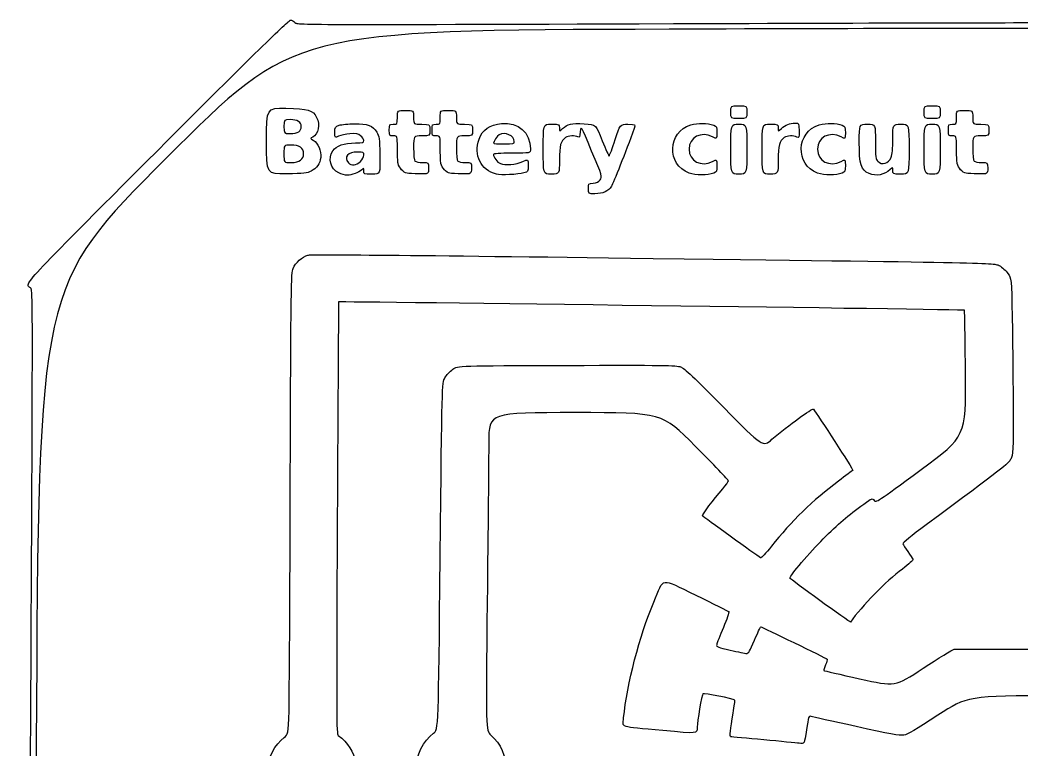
# Model space of a CAD drawing. Extents: x 9.7 to 52.6, y 5.3 to 46.
# Drawn here: x 9.71 to 37.19, y 25.96 to 45.97 of the extents above; entities that cross this region are included whole.
import ezdxf

# ---------------------------------------------------------------- set-up
doc = ezdxf.new("R2010")
doc.units = 0
doc.layers.add('Layer_1', color=7, linetype='CONTINUOUS')

msp = doc.modelspace()

# ---------------------------------------------------------------- linework, layer by layer
at = {"layer": 'Layer_1', "color": 7}
for points in [[(29.202133, 43.442835)], [(34.504383, 43.442835)], [(17.352322, 42.904882)], [(16.470386, 42.649177)], [(23.264883, 42.634613)], [(29.202133, 42.426832)], [(30.059386, 42.426832)], [(34.504383, 42.426832)], [(17.402726, 42.127485)], [(19.044575, 42.090975)], [(18.449493, 41.777865)], [(20.322511, 41.766307)], [(21.49726, 41.766307)], [(22.772758, 41.739983)], [(32.996263, 41.75703)], [(35.657761, 41.766307)], [(25.29688, 41.345468)]]:
    msp.add_lwpolyline(points, close=True, dxfattribs=at)
for points in [[(28.059136, 41.772322), (28.059133, 41.772593)], [(31.583386, 41.772322), (31.583383, 41.772593)]]:
    msp.add_lwpolyline(points, dxfattribs=at)
for points in [[(13.493768, 42.402952), (16.059594, 44.968852), (17.07717, 45.966945), (17.127344, 45.966945)], [(17.127344, 45.966945), (17.165676, 45.966945), (17.217928, 45.937095), (17.243468, 45.900645)], [(17.243468, 45.900645), (17.2899, 45.834345), (17.2899, 45.834345), (27.632008, 45.86967)], [(27.632008, 45.86967), (33.320165, 45.889095), (37.97896, 45.900195), (37.984886, 45.89427)], [(27.514017, 45.71511), (17.216508, 45.680085), (17.216508, 45.680085), (13.716246, 42.180203)], [(37.828769, 45.732885), (37.819289, 45.742335), (33.177646, 45.734385), (27.514017, 45.71511)], [(16.470383, 42.649147), (16.470383, 43.56036), (16.470383, 43.56036), (17.002195, 43.549222)], [(17.002195, 43.549222), (17.609654, 43.536472), (17.742043, 43.496947), (17.843521, 43.297777)], [(20.058132, 43.29996), (20.058132, 43.49046), (20.058132, 43.49046), (20.280382, 43.49046)], [(20.280382, 43.49046), (20.502631, 43.49046), (20.502631, 43.49046), (20.502631, 43.29996)], [(21.232882, 43.29996), (21.232882, 43.49046), (21.232882, 43.49046), (21.455131, 43.49046)], [(21.455131, 43.49046), (21.677382, 43.49046), (21.677382, 43.49046), (21.677382, 43.29996)], [(29.202133, 43.442835), (29.202133, 43.617457), (29.202133, 43.617457), (29.424383, 43.617457)], [(29.424383, 43.268212), (29.202133, 43.268212), (29.202133, 43.268212), (29.202133, 43.442835)], [(29.424383, 43.617457), (29.646633, 43.617457), (29.646633, 43.617457), (29.646633, 43.442835)], [(29.646633, 43.442835), (29.646633, 43.268212), (29.646633, 43.268212), (29.424383, 43.268212)], [(34.504383, 43.442835), (34.504383, 43.617457), (34.504383, 43.617457), (34.726633, 43.617457)], [(34.726633, 43.268212), (34.504383, 43.268212), (34.504383, 43.268212), (34.504383, 43.442835)], [(34.726633, 43.617457), (34.948883, 43.617457), (34.948883, 43.617457), (34.948883, 43.442835)], [(34.948883, 43.442835), (34.948883, 43.268212), (34.948883, 43.268212), (34.726633, 43.268212)], [(35.393382, 43.29996), (35.393382, 43.49046), (35.393382, 43.49046), (35.615632, 43.49046)], [(35.615632, 43.49046), (35.837881, 43.49046), (35.837881, 43.49046), (35.837881, 43.29996)], [(17.114197, 43.236457), (16.946636, 43.236457), (16.946636, 43.236457), (16.946636, 43.045957)], [(17.422886, 43.045957), (17.422886, 43.17351), (17.320877, 43.236457), (17.114197, 43.236457)], [(17.843521, 43.297777), (17.943565, 43.101442), (17.891289, 42.840975), (17.735063, 42.757365)], [(19.947007, 43.10946), (20.058132, 43.10946), (20.058132, 43.10946), (20.058132, 43.29996)], [(20.502631, 43.29996), (20.502631, 43.10946), (20.502631, 43.10946), (20.724882, 43.10946)], [(21.121756, 43.10946), (21.232882, 43.10946), (21.232882, 43.10946), (21.232882, 43.29996)], [(21.677382, 43.29996), (21.677382, 43.10946), (21.677382, 43.10946), (21.899632, 43.10946)], [(22.913335, 43.132365), (23.375071, 43.17384), (23.708542, 42.88152), (23.709206, 42.434753)], [(28.104478, 43.094272), (28.302226, 43.151723), (28.567193, 43.146397), (28.733824, 43.081523)], [(31.628728, 43.094272), (31.826476, 43.151723), (32.091443, 43.146397), (32.258074, 43.081523)], [(35.282257, 43.10946), (35.393382, 43.10946), (35.393382, 43.10946), (35.393382, 43.29996)], [(35.837881, 43.29996), (35.837881, 43.10946), (35.837881, 43.10946), (36.060132, 43.10946)], [(16.946636, 43.045957), (16.946636, 42.855457), (16.946636, 42.855457), (17.114197, 42.855457)], [(17.114197, 42.855457), (17.214466, 42.855457), (17.310096, 42.875332), (17.352322, 42.904882)], [(17.352319, 42.904882), (17.397529, 42.936532), (17.422886, 42.987247), (17.422886, 43.045957)], [(18.343633, 42.883875), (18.343633, 43.036943), (18.346708, 43.042028), (18.462696, 43.082078)], [(18.446568, 42.78), (18.343633, 42.72675), (18.343633, 42.72675), (18.343633, 42.883875)], [(18.462696, 43.082078), (18.528178, 43.104653), (18.71749, 43.123627), (18.883383, 43.124228)], [(18.883383, 43.124228), (19.239473, 43.125728), (19.382594, 43.070978), (19.49407, 42.891705)], [(19.49407, 42.891705), (19.55968, 42.786203), (19.566948, 42.730628), (19.576678, 42.260085)], [(19.835881, 42.950707), (19.835881, 43.10946), (19.835881, 43.10946), (19.947007, 43.10946)], [(19.947007, 42.791962), (19.835881, 42.791962), (19.835881, 42.791962), (19.835881, 42.950707)], [(20.724882, 43.10946), (20.947132, 43.10946), (20.947132, 43.10946), (20.947132, 42.950707)], [(20.947132, 42.950707), (20.947132, 42.791962), (20.947132, 42.791962), (20.724882, 42.791962)], [(21.010632, 42.950707), (21.010632, 43.10946), (21.010632, 43.10946), (21.121756, 43.10946)], [(21.121756, 42.791962), (21.010632, 42.791962), (21.010632, 42.791962), (21.010632, 42.950707)], [(21.899632, 43.10946), (22.121882, 43.10946), (22.121882, 43.10946), (22.121882, 42.950707)], [(22.121882, 42.950707), (22.121882, 42.791962), (22.121882, 42.791962), (21.899632, 42.791962)], [(22.297582, 42.699727), (22.38699, 42.953138), (22.602335, 43.104443), (22.913335, 43.132365)], [(23.264883, 42.634627), (23.264883, 42.796185), (23.013721, 42.91017), (22.850374, 42.82275)], [(24.05863, 42.426817), (24.05863, 43.109445), (24.05863, 43.109445), (24.28088, 43.109445)], [(24.28088, 43.109445), (24.50313, 43.109445), (24.50313, 43.109445), (24.50313, 43.008255)], [(24.50313, 43.008255), (24.50313, 42.907065), (24.50313, 42.907065), (24.590443, 42.99033)], [(24.590443, 42.99033), (24.728068, 43.121625), (24.822337, 43.1424), (25.180903, 43.120462)], [(25.074633, 42.905655), (25.061395, 42.759435), (25.050835, 42.735315), (25.01113, 42.76062)], [(25.38632, 42.375405), (25.090508, 43.081043), (25.090508, 43.081043), (25.074633, 42.905655)], [(25.180903, 43.120462), (25.507236, 43.100512), (25.507236, 43.100512), (25.676788, 42.658957)], [(26.552434, 42.990353), (26.315006, 42.338678), (25.982592, 41.492842), (25.931289, 41.409832)], [(26.030488, 42.688725), (26.168178, 43.109415), (26.168178, 43.109415), (26.381995, 43.109415)], [(26.381995, 43.109415), (26.595814, 43.109415), (26.595814, 43.109415), (26.552434, 42.990353)], [(28.059133, 41.772593), (27.437752, 41.993092), (27.469195, 42.909607), (28.104478, 43.094272)], [(28.703298, 42.763635), (28.386089, 42.925357), (28.059136, 42.75441), (28.059136, 42.426832)], [(28.821136, 42.875542), (28.821136, 42.703553), (28.821136, 42.703553), (28.703298, 42.763635)], [(28.733824, 43.081523), (28.814144, 43.050248), (28.821136, 43.033747), (28.821136, 42.875542)], [(29.202133, 42.426832), (29.202133, 43.10946), (29.202133, 43.10946), (29.424383, 43.10946)], [(29.424383, 43.10946), (29.646633, 43.10946), (29.646633, 43.10946), (29.646633, 42.426832)], [(30.059383, 42.426832), (30.059383, 43.10946), (30.059383, 43.10946), (30.281633, 43.10946)], [(30.281633, 43.10946), (30.503883, 43.10946), (30.503883, 43.10946), (30.503883, 43.00827)], [(30.503883, 43.00827), (30.503883, 42.90708), (30.503883, 42.90708), (30.591196, 42.990345)], [(30.591196, 42.990345), (30.697186, 43.09146), (30.820845, 43.141177), (30.966325, 43.141177)], [(31.583383, 41.772593), (30.962002, 41.993092), (30.993445, 42.909607), (31.628728, 43.094272)], [(30.966325, 43.141177), (31.075383, 43.141177), (31.075383, 43.141177), (31.075383, 42.93369)], [(31.075383, 42.93369), (31.075383, 42.738382), (31.071783, 42.72813), (31.013973, 42.75906)], [(32.227548, 42.763635), (31.910339, 42.925357), (31.583386, 42.75441), (31.583386, 42.426832)], [(32.345386, 42.875542), (32.345386, 42.703553), (32.345386, 42.703553), (32.227548, 42.763635)], [(32.258074, 43.081523), (32.338394, 43.050248), (32.345386, 43.033747), (32.345386, 42.875542)], [(32.726383, 42.622072), (32.726383, 43.10946), (32.726383, 43.10946), (32.948633, 43.10946)], [(32.948633, 43.10946), (33.170883, 43.10946), (33.170883, 43.10946), (33.170883, 42.63321)], [(33.647138, 42.711562), (33.647138, 43.10946), (33.647138, 43.10946), (33.869389, 43.10946)], [(33.869389, 43.10946), (34.091638, 43.10946), (34.091638, 43.10946), (34.091638, 42.426832)], [(34.504383, 42.426832), (34.504383, 43.10946), (34.504383, 43.10946), (34.726633, 43.10946)], [(34.726633, 43.10946), (34.948883, 43.10946), (34.948883, 43.10946), (34.948883, 42.426832)], [(35.171132, 42.950707), (35.171132, 43.10946), (35.171132, 43.10946), (35.282257, 43.10946)], [(35.282257, 42.791962), (35.171132, 42.791962), (35.171132, 42.791962), (35.171132, 42.950707)], [(36.060132, 43.10946), (36.282382, 43.10946), (36.282382, 43.10946), (36.282382, 42.950707)], [(36.282382, 42.950707), (36.282382, 42.791962), (36.282382, 42.791962), (36.060132, 42.791962)], [(17.018074, 41.749245), (16.470386, 41.737995), (16.470386, 41.737995), (16.470386, 42.649177)], [(17.735063, 42.757365), (17.667083, 42.72099), (17.667128, 42.720765), (17.752268, 42.669112)], [(17.752268, 42.669112), (17.880993, 42.591037), (17.97394, 42.374482), (17.954137, 42.198787)], [(18.288805, 42.382432), (18.382292, 42.522172), (18.598282, 42.598185), (18.907195, 42.600045)], [(18.75613, 42.847725), (18.642484, 42.839775), (18.503182, 42.809325), (18.446568, 42.78)], [(19.05007, 42.792975), (18.975067, 42.85245), (18.933629, 42.8601), (18.75613, 42.847725)], [(18.907195, 42.600045), (19.112846, 42.601545), (19.137383, 42.60792), (19.137383, 42.662595)], [(19.137383, 42.662595), (19.137383, 42.69627), (19.098091, 42.754928), (19.05007, 42.792975)], [(20.058132, 42.462555), (20.058132, 42.791962), (20.058132, 42.791962), (19.947007, 42.791962)], [(20.724882, 42.791962), (20.502631, 42.791962), (20.502631, 42.791962), (20.502631, 42.464932)], [(21.232882, 42.462555), (21.232882, 42.791962), (21.232882, 42.791962), (21.121756, 42.791962)], [(21.899632, 42.791962), (21.677382, 42.791962), (21.677382, 42.791962), (21.677382, 42.464932)], [(22.772758, 41.740005), (22.344964, 41.85369), (22.143, 42.2616), (22.297582, 42.699727)], [(22.850374, 42.82275), (22.797499, 42.794475), (22.693383, 42.63819), (22.693383, 42.587137)], [(22.979133, 42.569662), (23.245833, 42.569662), (23.264883, 42.574162), (23.264883, 42.634613)], [(24.668763, 42.742395), (24.533212, 42.647445), (24.50313, 42.535642), (24.50313, 42.126772)], [(25.01113, 42.76062), (24.937495, 42.80757), (24.747327, 42.797445), (24.668763, 42.742395)], [(25.676788, 42.658957), (25.77004, 42.416115), (25.856792, 42.22881), (25.869569, 42.24273)], [(25.869569, 42.24273), (25.882342, 42.25668), (25.954759, 42.45735), (26.030488, 42.688725)], [(30.669518, 42.74241), (30.533967, 42.64746), (30.503885, 42.535657), (30.503885, 42.126787)], [(31.013973, 42.75906), (30.923568, 42.807435), (30.750444, 42.799035), (30.669518, 42.74241)], [(32.996258, 41.756992), (32.771414, 41.85624), (32.726383, 42.000585), (32.726383, 42.622072)], [(33.170883, 42.63321), (33.170883, 42.19929), (33.176508, 42.151312), (33.234385, 42.093457)], [(33.602198, 42.206122), (33.632836, 42.279472), (33.647138, 42.440287), (33.647138, 42.711562)], [(35.393382, 42.462555), (35.393382, 42.791962), (35.393382, 42.791962), (35.282257, 42.791962)], [(36.060132, 42.791962), (35.837881, 42.791962), (35.837881, 42.791962), (35.837881, 42.464932)], [(9.995162, 38.622322), (9.823883, 38.742292), (9.708091, 38.617072), (13.493768, 42.402952)], [(17.132852, 42.53796), (16.946633, 42.53796), (16.946633, 42.53796), (16.946633, 42.299835)], [(17.486383, 42.299835), (17.486383, 42.45936), (17.36969, 42.53796), (17.132852, 42.53796)], [(18.449491, 41.777963), (18.222516, 41.890312), (18.147748, 42.171578), (18.288805, 42.382432)], [(18.969823, 42.347438), (18.702483, 42.347438), (18.578112, 42.206048), (18.713679, 42.05625)], [(19.137383, 42.26562), (19.137383, 42.343208), (19.128721, 42.347438), (18.969823, 42.347438)], [(20.077887, 42.03438), (20.06702, 42.08868), (20.058132, 42.281377), (20.058132, 42.462555)], [(20.502631, 42.464932), (20.502631, 42.252915), (20.516034, 42.124507), (20.540731, 42.09981)], [(21.252637, 42.03438), (21.241769, 42.08868), (21.232882, 42.281377), (21.232882, 42.462555)], [(21.677382, 42.464932), (21.677382, 42.252915), (21.690784, 42.124507), (21.715482, 42.09981)], [(22.693383, 42.587137), (22.693383, 42.577538), (22.82197, 42.569662), (22.979133, 42.569662)], [(23.709206, 42.434753), (23.709383, 42.31569), (23.709383, 42.31569), (23.201383, 42.31569)], [(24.28088, 41.744197), (24.05863, 41.744197), (24.05863, 41.744197), (24.05863, 42.426817)], [(25.621271, 41.58792), (25.682134, 41.669775), (25.682134, 41.669775), (25.38632, 42.375405)], [(28.059136, 42.426832), (28.059136, 42.099262), (28.386089, 41.928315), (28.703298, 42.090037)], [(29.424383, 41.744212), (29.202133, 41.744212), (29.202133, 41.744212), (29.202133, 42.426832)], [(29.646633, 42.426832), (29.646633, 41.744212), (29.646633, 41.744212), (29.424383, 41.744212)], [(30.281635, 41.744212), (30.059386, 41.744212), (30.059386, 41.744212), (30.059386, 42.426832)], [(31.583386, 42.426832), (31.583386, 42.099262), (31.910339, 41.928315), (32.227548, 42.090037)], [(34.091638, 42.426832), (34.091638, 41.744212), (34.091638, 41.744212), (33.869389, 41.744212)], [(34.726633, 41.744212), (34.504383, 41.744212), (34.504383, 41.744212), (34.504383, 42.426832)], [(34.948883, 42.426832), (34.948883, 41.744212), (34.948883, 41.744212), (34.726633, 41.744212)], [(35.413137, 42.03438), (35.402269, 42.08868), (35.393382, 42.281377), (35.393382, 42.462555)], [(35.837881, 42.464932), (35.837881, 42.252915), (35.851284, 42.124507), (35.875981, 42.09981)], [(13.716246, 42.180203), (10.215985, 38.68029), (10.215985, 38.68029), (10.152502, 26.123168)], [(16.946633, 42.299835), (16.946633, 42.06171), (16.946633, 42.06171), (17.132852, 42.06171)], [(17.132852, 42.06171), (17.273167, 42.06171), (17.339691, 42.07791), (17.402726, 42.127485)], [(17.402726, 42.127515), (17.463401, 42.175215), (17.486383, 42.222577), (17.486383, 42.299835)], [(17.954137, 42.198787), (17.934067, 42.020707), (17.853751, 41.906377), (17.690713, 41.823795)], [(18.713679, 42.05625), (18.793599, 41.967938), (18.936528, 41.982975), (19.044575, 42.090975)], [(19.044575, 42.090998), (19.09913, 42.145522), (19.137383, 42.217523), (19.137383, 42.26562)], [(19.576678, 42.260085), (19.587343, 41.744153), (19.587343, 41.744153), (19.362365, 41.744153)], [(20.540731, 42.09981), (20.561686, 42.078885), (20.654555, 42.06171), (20.747107, 42.06171)], [(20.747107, 42.06171), (20.915382, 42.06171), (20.915382, 42.06171), (20.915382, 41.902957)], [(21.715482, 42.09981), (21.736437, 42.078885), (21.829306, 42.06171), (21.921856, 42.06171)], [(21.921856, 42.06171), (22.090132, 42.06171), (22.090132, 42.06171), (22.090132, 41.902957)], [(23.201383, 42.31569), (22.867861, 42.31569), (22.693383, 42.304215), (22.693383, 42.28239)], [(22.693383, 42.28239), (22.693383, 42.20073), (22.794025, 42.067185), (22.883491, 42.030128)], [(22.883491, 42.030128), (23.012837, 41.976578), (23.309487, 42.004553), (23.498671, 42.088253)], [(23.498671, 42.088253), (23.645883, 42.153353), (23.645883, 42.153353), (23.645883, 41.98203)], [(24.50313, 42.126772), (24.50313, 41.744197), (24.50313, 41.744197), (24.28088, 41.744197)], [(28.703298, 42.090037), (28.821136, 42.150112), (28.821136, 42.150112), (28.821136, 41.97813)], [(30.503885, 42.126787), (30.503885, 41.744212), (30.503885, 41.744212), (30.281635, 41.744212)], [(32.227548, 42.090037), (32.345386, 42.150112), (32.345386, 42.150112), (32.345386, 41.97813)], [(33.234385, 42.093457), (33.352599, 41.97525), (33.528207, 42.029032), (33.602198, 42.206122)], [(35.875981, 42.09981), (35.896936, 42.078885), (35.989805, 42.06171), (36.082357, 42.06171)], [(36.082357, 42.06171), (36.250632, 42.06171), (36.250632, 42.06171), (36.250632, 41.902957)], [(17.690713, 41.823795), (17.58354, 41.769495), (17.487835, 41.75892), (17.018074, 41.749245)], [(18.685968, 41.71239), (18.628653, 41.712398), (18.52224, 41.741865), (18.449493, 41.777865)], [(19.080661, 41.86137), (18.99613, 41.78487), (18.804029, 41.71236), (18.685968, 41.71239)], [(19.137383, 41.828445), (19.137383, 41.907375), (19.133783, 41.909475), (19.080661, 41.86137)], [(19.362365, 41.744153), (19.140049, 41.744153), (19.137383, 41.744903), (19.137383, 41.828445)], [(20.322512, 41.7663), (20.223103, 41.78565), (20.100831, 41.91966), (20.077887, 42.03438)], [(20.915382, 41.902957), (20.915382, 41.744212), (20.915382, 41.744212), (20.653444, 41.748532)], [(21.497262, 41.7663), (21.397852, 41.78565), (21.275582, 41.91966), (21.252637, 42.03438)], [(22.090132, 41.902957), (22.090132, 41.744212), (22.090132, 41.744212), (21.828194, 41.748532)], [(23.52682, 41.776283), (23.369781, 41.730908), (22.893244, 41.707958), (22.772758, 41.739983)], [(23.645883, 41.98203), (23.645883, 41.811307), (23.645448, 41.81055), (23.52682, 41.776283)], [(28.733824, 41.771572), (28.566551, 41.705347), (28.247308, 41.705872), (28.059136, 41.772322)], [(28.821136, 41.97813), (28.821136, 41.820052), (28.814086, 41.803342), (28.733824, 41.771572)], [(32.258074, 41.771572), (32.090801, 41.705347), (31.771558, 41.705872), (31.583386, 41.772322)], [(32.345386, 41.97813), (32.345386, 41.820052), (32.338336, 41.803342), (32.258074, 41.771572)], [(33.575701, 41.86875), (33.420397, 41.719897), (33.183746, 41.674267), (32.996263, 41.75703)], [(33.647138, 41.8407), (33.647138, 41.93718), (33.647138, 41.93718), (33.575701, 41.86875)], [(33.869389, 41.744212), (33.647138, 41.744212), (33.647138, 41.744212), (33.647138, 41.8407)], [(35.657762, 41.7663), (35.558353, 41.78565), (35.436081, 41.91966), (35.413137, 42.03438)], [(36.250632, 41.902957), (36.250632, 41.744212), (36.250632, 41.744212), (35.988695, 41.748532)], [(20.653444, 41.748532), (20.509378, 41.750782), (20.360458, 41.758882), (20.322511, 41.766307)], [(21.828194, 41.748532), (21.684129, 41.750782), (21.535208, 41.758882), (21.49726, 41.766307)], [(25.428646, 41.4963), (25.526544, 41.5038), (25.576053, 41.527125), (25.621271, 41.58792)], [(35.988695, 41.748532), (35.844628, 41.750782), (35.695709, 41.758882), (35.657761, 41.766307)], [(25.474644, 41.204415), (25.29688, 41.204415), (25.29688, 41.204415), (25.29688, 41.345468)], [(25.296883, 41.34549), (25.296883, 41.486535), (25.296883, 41.486535), (25.428646, 41.4963)], [(25.931289, 41.409832), (25.847149, 41.273692), (25.693147, 41.204415), (25.474644, 41.204415)], [(17.196742, 39.155145), (17.267324, 39.314707), (17.447253, 39.476137), (17.60492, 39.521363)], [(17.60492, 39.521363), (17.692224, 39.546413), (20.249213, 39.522863), (27.076337, 39.4335)], [(27.076337, 39.4335), (36.428163, 39.311332), (36.428163, 39.311332), (36.568176, 39.23394)], [(17.121862, 33.344895), (17.138939, 38.711708), (17.143087, 39.033855), (17.196742, 39.155145)], [(36.568176, 39.23394), (36.645183, 39.191415), (36.751686, 39.094628), (36.804849, 39.018945)], [(36.804849, 39.018945), (36.901509, 38.881335), (36.901509, 38.881335), (36.921844, 37.82832)], [(10.012201, 28.643085), (10.060441, 38.576602), (10.060441, 38.576602), (9.995162, 38.622322)], [(18.446306, 38.237677), (18.441656, 38.233177), (18.425201, 35.566282), (18.409744, 32.31126)], [(35.61304, 38.010607), (35.598745, 38.024632), (18.460388, 38.251342), (18.446306, 38.237677)], [(35.640527, 36.275182), (35.632712, 37.222492), (35.620345, 38.003437), (35.61304, 38.010607)], [(36.921844, 37.82832), (36.933026, 37.249155), (36.943744, 36.163935), (36.945656, 35.416718)], [(21.360487, 36.154755), (21.403814, 36.23256), (21.501204, 36.33972), (21.576917, 36.39288)], [(21.576917, 36.39288), (21.714577, 36.48954), (21.714577, 36.48954), (24.704292, 36.498412)], [(24.704292, 36.498412), (27.370985, 36.506362), (27.708351, 36.502162), (27.826765, 36.456937)], [(27.826765, 36.456937), (27.930712, 36.417487), (28.189844, 36.17343), (29.02085, 35.332237)], [(21.233487, 31.260997), (21.281719, 36.01329), (21.281719, 36.01329), (21.360487, 36.154755)], [(34.420745, 33.64095), (35.65473, 34.5528), (35.65473, 34.5528), (35.640527, 36.275182)], [(24.9418, 35.203665), (22.566382, 35.203665), (22.566382, 35.203665), (22.563919, 34.386105)], [(28.227925, 34.286587), (27.317219, 35.203665), (27.317219, 35.203665), (24.9418, 35.203665)], [(29.02085, 35.332237), (30.082179, 34.257892), (30.082179, 34.257892), (30.332718, 34.471995)], [(30.332718, 34.471995), (30.789777, 34.86258), (31.43655, 35.33226), (31.467847, 35.29632)], [(31.467847, 35.29632), (31.579808, 35.167732), (32.56547, 33.634162), (32.546545, 33.618)], [(36.945656, 35.416718), (36.949031, 34.105777), (36.946856, 34.053667), (36.883999, 33.930465)], [(22.563919, 34.386105), (22.562569, 33.936442), (22.543594, 31.975485), (22.521761, 30.028417)], [(29.138632, 33.331582), (29.138632, 33.352432), (28.728814, 33.782197), (28.227925, 34.286587)], [(36.883999, 33.930465), (36.817346, 33.799815), (36.68466, 33.696907), (34.559986, 32.127952)], [(32.546545, 33.618), (32.53195, 33.60555), (32.354864, 33.472657), (32.153021, 33.322717)], [(33.134995, 32.796945), (33.18619, 32.72982), (33.20032, 32.73912), (34.420745, 33.64095)], [(17.085344, 27.02367), (17.095484, 27.37533), (17.111924, 30.219878), (17.121862, 33.344895)], [(28.982372, 33.113595), (29.068315, 33.212625), (29.138632, 33.310718), (29.138632, 33.331582)], [(32.153021, 33.322717), (31.467841, 32.81373), (30.845444, 32.209372), (30.321802, 31.544565)], [(28.42686, 32.373705), (28.411447, 32.39868), (28.729267, 32.82195), (28.982372, 33.113595)], [(32.849245, 32.69541), (33.083228, 32.86479), (33.083228, 32.86479), (33.134995, 32.796945)], [(31.739495, 31.744507), (32.143259, 32.147205), (32.422568, 32.386538), (32.849245, 32.69541)], [(18.409744, 32.31126), (18.383689, 26.826322), (18.385466, 26.390115), (18.434066, 26.352953)], [(30.01652, 31.225537), (29.919331, 31.284637), (28.43928, 32.353605), (28.42686, 32.373705)], [(34.559986, 32.127952), (34.150631, 31.825665), (33.9093, 31.627635), (33.922577, 31.604895)], [(30.821386, 30.667057), (30.821386, 30.730433), (31.379963, 31.385925), (31.739495, 31.744507)], [(33.922577, 31.604895), (33.93433, 31.584795), (33.996115, 31.489717), (34.059886, 31.393672)], [(30.321802, 31.544565), (30.156221, 31.334347), (30.039015, 31.211865), (30.01652, 31.225537)], [(34.059886, 31.393672), (34.123651, 31.297627), (34.1853, 31.202812), (34.196879, 31.18296)], [(21.050665, 26.411235), (21.185257, 26.508705), (21.185257, 26.508705), (21.233487, 31.260997)], [(34.196879, 31.18296), (34.209501, 31.16136), (34.094142, 31.054327), (33.90872, 30.915698)], [(33.90872, 30.915698), (33.457169, 30.5781), (32.796808, 29.903783), (32.485844, 29.46276)], [(27.088174, 30.003952), (27.388018, 30.710497), (27.241651, 30.68577), (28.242219, 30.198952)], [(32.485844, 29.46276), (32.473626, 29.445435), (30.821386, 30.640897), (30.821386, 30.667057)], [(22.521761, 30.028417), (22.482064, 26.48829), (22.482064, 26.48829), (22.615655, 26.370022)], [(26.264049, 26.831842), (26.355696, 27.763162), (26.700574, 29.090625), (27.088174, 30.003952)], [(28.242219, 30.198952), (28.726518, 29.963325), (29.133715, 29.75976), (29.147101, 29.74659)], [(29.147101, 29.74659), (29.160489, 29.73339), (29.093754, 29.53785), (28.998799, 29.312002)], [(28.998799, 29.312002), (28.903846, 29.086155), (28.821456, 28.87356), (28.81571, 28.839577)], [(29.853696, 28.964865), (29.938197, 29.165685), (30.015474, 29.329867), (30.025423, 29.329717)], [(30.025423, 29.329717), (30.052843, 29.329312), (31.818208, 28.472392), (31.843774, 28.44708)], [(29.63366, 28.60122), (29.688665, 28.59972), (29.726413, 28.662345), (29.853696, 28.964865)], [(9.943224, 15.705607), (9.954631, 17.35779), (9.985674, 23.17965), (10.012201, 28.643085)], [(28.81571, 28.839577), (28.806485, 28.784977), (28.8497, 28.767577), (29.186263, 28.690245)], [(29.186263, 28.690245), (29.395813, 28.642095), (29.597142, 28.60203), (29.63366, 28.60122)], [(34.476762, 28.192935), (34.899461, 28.469872), (35.282196, 28.705747), (35.327282, 28.717102)], [(35.327282, 28.717102), (35.372372, 28.728427), (38.345339, 28.716487), (41.933883, 28.690477)], [(31.843774, 28.44708), (31.856022, 28.43493), (31.837924, 28.36221), (31.803522, 28.28541)], [(31.803522, 28.28541), (31.769142, 28.208617), (31.746132, 28.14066), (31.752394, 28.134397)], [(31.752394, 28.134397), (31.758694, 28.128397), (32.201281, 28.025445), (32.736001, 27.90621)], [(32.736001, 27.90621), (33.708217, 27.689415), (33.708217, 27.689415), (34.476762, 28.192935)], [(28.437663, 27.497625), (28.40893, 27.467625), (28.281591, 26.728335), (28.280902, 26.587575)], [(29.313526, 27.324187), (29.281681, 27.356062), (28.458203, 27.519105), (28.437663, 27.497625)], [(29.267056, 26.964045), (29.298916, 27.15582), (29.319833, 27.31788), (29.313526, 27.324187)], [(38.206926, 27.44922), (35.686464, 27.432795), (35.686464, 27.432795), (34.8847, 26.906302)], [(16.950362, 26.296628), (17.066902, 26.384288), (17.066902, 26.384288), (17.085344, 27.02367)], [(29.201108, 26.313742), (29.172241, 26.313742), (29.192978, 26.518215), (29.267056, 26.964045)], [(27.341454, 26.486805), (26.105808, 26.60184), (26.237272, 26.559705), (26.264049, 26.831842)], [(31.404242, 26.873047), (31.339585, 26.889997), (31.333405, 26.871547), (31.279255, 26.504887)], [(32.64063, 26.596987), (31.998028, 26.739022), (31.441653, 26.863252), (31.404242, 26.873047)], [(34.8847, 26.906302), (34.268828, 26.501895), (34.051178, 26.375062), (33.945967, 26.359282)], [(20.566132, 25.44054), (20.566132, 25.80174), (20.7683, 26.206755), (21.050665, 26.411235)], [(28.280902, 26.587575), (28.279927, 26.393475), (28.309657, 26.396662), (27.341454, 26.486805)], [(31.279255, 26.504887), (31.222285, 26.118907), (31.222285, 26.118907), (31.077399, 26.137305)], [(33.945967, 26.359282), (33.838693, 26.343232), (33.555694, 26.394757), (32.64063, 26.596987)], [(10.152502, 26.123168), (10.11759, 19.216748), (10.088932, 13.383555), (10.088827, 13.160528)], [(16.502133, 25.440548), (16.502133, 25.728083), (16.701995, 26.109803), (16.950362, 26.296628)], [(18.434066, 26.352953), (18.705089, 26.14575), (18.857776, 25.91199), (18.921955, 25.606012)], [(22.615655, 26.370022), (23.17932, 25.871002), (23.177318, 24.996607), (22.61138, 24.511057)], [(31.077399, 26.137305), (30.939662, 26.15478), (29.249308, 26.313742), (29.201108, 26.313742)]]:
    msp.add_open_spline(points, degree=3, dxfattribs=at)

doc.saveas('drawing.dxf')
